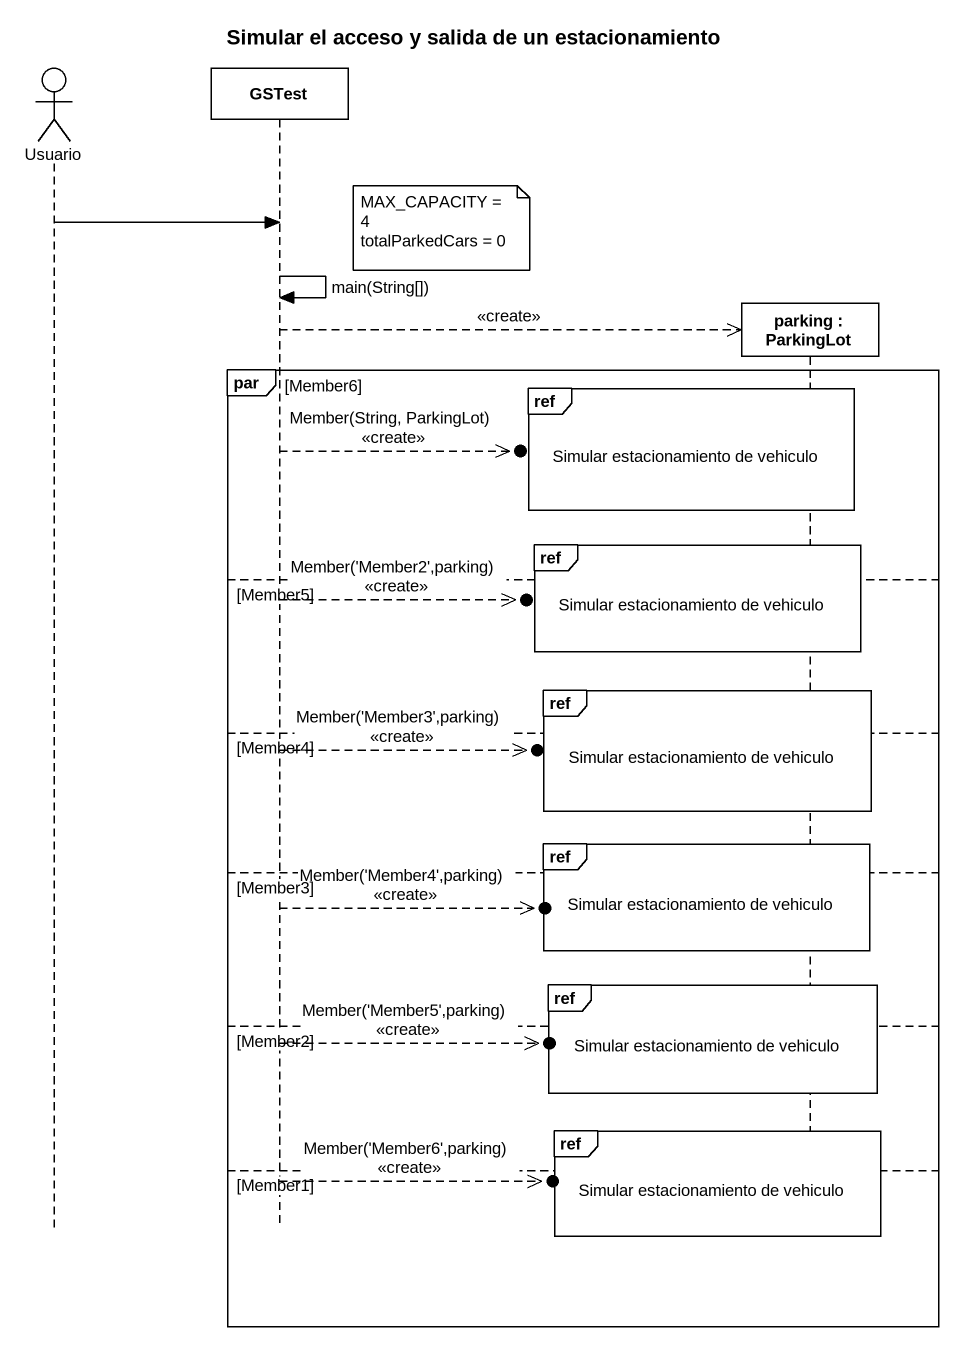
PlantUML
@startuml
title Simular el acceso y salida de un estacionamiento
hide footbox
actor Usuario
participant GSTest
participant "parking : ParkingLot" as parking

Usuario -> GSTest
note right of GSTest
  MAX_CAPACITY = 4
  totalParkedCars = 0
end note
GSTest -> GSTest : main(String[])
GSTest -->> parking ** : <<create>>
par Member6
  ref over parking : Simular estacionamiento de vehiculo
  GSTest -->>o] : Member(String, ParkingLot) <<create>>
  ref over parking : Simular estacionamiento de vehiculo
else Member5
  GSTest -->>o] : Member('Member2',parking) <<create>>
  ref over parking : Simular estacionamiento de vehiculo
else Member4
  GSTest -->>o] : Member('Member3',parking) <<create>>
  ref over parking : Simular estacionamiento de vehiculo
else Member3
  GSTest -->>o] : Member('Member4',parking) <<create>>
  ref over parking : Simular estacionamiento de vehiculo
else Member2
  GSTest -->>o] : Member('Member5',parking) <<create>>
  ref over parking : Simular estacionamiento de vehiculo
else Member1
  GSTest -->>o] : Member('Member6',parking) <<create>>
end
@enduml
